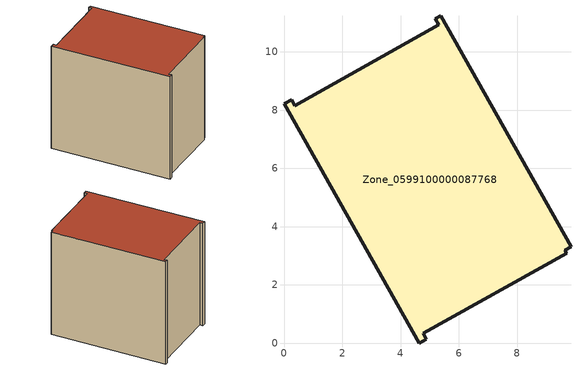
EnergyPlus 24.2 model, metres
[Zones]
Zone_0599100000087768
 floor ground (C_G): 5.39,11.24 9.85,3.31 9.64,3.19 9.7,3.09 4.78,0.33 4.89,0.13 4.65,0 0,8.21 0.26,8.36 0.37,8.15 5.32,10.94 5.2,11.13 z0
 wall outside (C_F): 4.65,0 4.89,0.13 4.78,0.33 9.7,3.09 9.64,3.19 9.85,3.31 5.39,11.24 5.2,11.13 5.32,10.94 0.37,8.15 0.26,8.36 0,8.21 4.65,0 z0:8.53
 roof outside (C_R): 9.85,3.31 5.39,11.24 5.2,11.13 5.32,10.94 0.37,8.15 0.26,8.36 0,8.21 4.65,0 4.89,0.13 4.78,0.33 9.7,3.09 9.64,3.19 z8.53
[BUILDING]
Pand.0599100000087768: North Axis=0; Terrain=City; Loads Convergence Tolerance Value=0.04; Temperature Convergence Tolerance Value=0.4; Solar Distribution=FullExterior; Maximum Number of Warmup Days=25; Minimum Number of Warmup Days=1
[Site:Location]
Rotterdam.The.Hague.AP_ZH_NLD Design_Conditions: Latitude=51.96; Longitude=4.45; Time Zone=1; Elevation=-4.5
[SITE:GROUNDTEMPERATURE:BUILDINGSURFACE]
18, 18, 18, 18, 18, 18, 18, 18, 18, 18, 18, 18
[MATERIAL] Thermal Absorptance=0.9; Solar Absorptance=0.7; Visible Absorptance=0.7
Name | Roughness | Thickness | Conductivity | Density | Specific Heat
G.TI.1965-1974 | MediumSmooth | 0.15 | 0.882353 | 540 | 1210
F.TI.1965-1974 | Rough | 0.3 | 0.697674 | 1920 | 840
R.TI.1965-1974 | MediumRough | 0.2 | 0.232558 | 1500 | 1000
[CONSTRUCTION]
C_G: G.TI.1965-1974
C_F: F.TI.1965-1974
C_R: R.TI.1965-1974
[ZONE]
Zone_0599100000087768: Type=1; Multiplier=1; Ceiling Height=Autocalculate; Volume=Autocalculate; Floor Area=autocalculate; Part of Total Floor Area=Yes
[ZONEINFILTRATION:DESIGNFLOWRATE]
Infil_Zone_0599100000087768: Zone or ZoneList or Space or SpaceList=Zone_0599100000087768; Schedule=AlwaysOn; Design Flow Rate Calculation Method=Flow/Area; Flow Rate per Floor Area=0.003; Constant Term Coefficient=1; Temperature Term Coefficient=0; Velocity Term Coefficient=0; Velocity Squared Term Coefficient=0
[HVACTEMPLATE:ZONE:IDEALLOADSAIRSYSTEM]
Zone_0599100000087768: Maximum Heating Supply Air Temperature=50; Minimum Cooling Supply Air Temperature=13; Maximum Heating Supply Air Humidity Ratio=0.0156; Minimum Cooling Supply Air Humidity Ratio=0.0077; Heating Limit=NoLimit; Cooling Limit=NoLimit; Dehumidification Control Type=ConstantSensibleHeatRatio; Cooling Sensible Heat Ratio=0.7; Dehumidification Setpoint=60; Humidification Control Type=None; Humidification Setpoint=30; Outdoor Air Method=None; Outdoor Air Flow Rate per Person=0.00944; Outdoor Air Flow Rate per Zone Floor Area=0; Outdoor Air Flow Rate per Zone=0; Demand Controlled Ventilation Type=None; Outdoor Air Economizer Type=NoEconomizer; Heat Recovery Type=None; Sensible Heat Recovery Effectiveness=0.7; Latent Heat Recovery Effectiveness=0.65
[ZONECONTROL:THERMOSTAT]
ThermostatControl_Zone_0599100000087768: Zone or ZoneList=Zone_0599100000087768; Control Type Schedule=DualSetpointControlType; Control 1=Thermostat_Zone_0599100000087768; Temperature Difference Between Cutout And Setpoint=0
[THERMOSTATSETPOINT:DUALSETPOINT]
Thermostat_Zone_0599100000087768: Heating Setpoint Temperature Schedule=HeatingSetpoint_Zone_0599100000087768; Cooling Setpoint Temperature Schedule=CoolingSetpoint_Zone_0599100000087768
[SCHEDULE:COMPACT]
HeatingSetpoint_Zone_0599100000087768: Through: 12/31, For: AllDays, Until: 24:00, 21
CoolingSetpoint_Zone_0599100000087768: Through: 12/31, For: AllDays, Until: 24:00, 24
DualSetpointControlType: Through: 12/31, For: AllDays, Until: 24:00, 4
AlwaysOn: Through: 12/31, For: AllDays, Until: 24:00, 1
